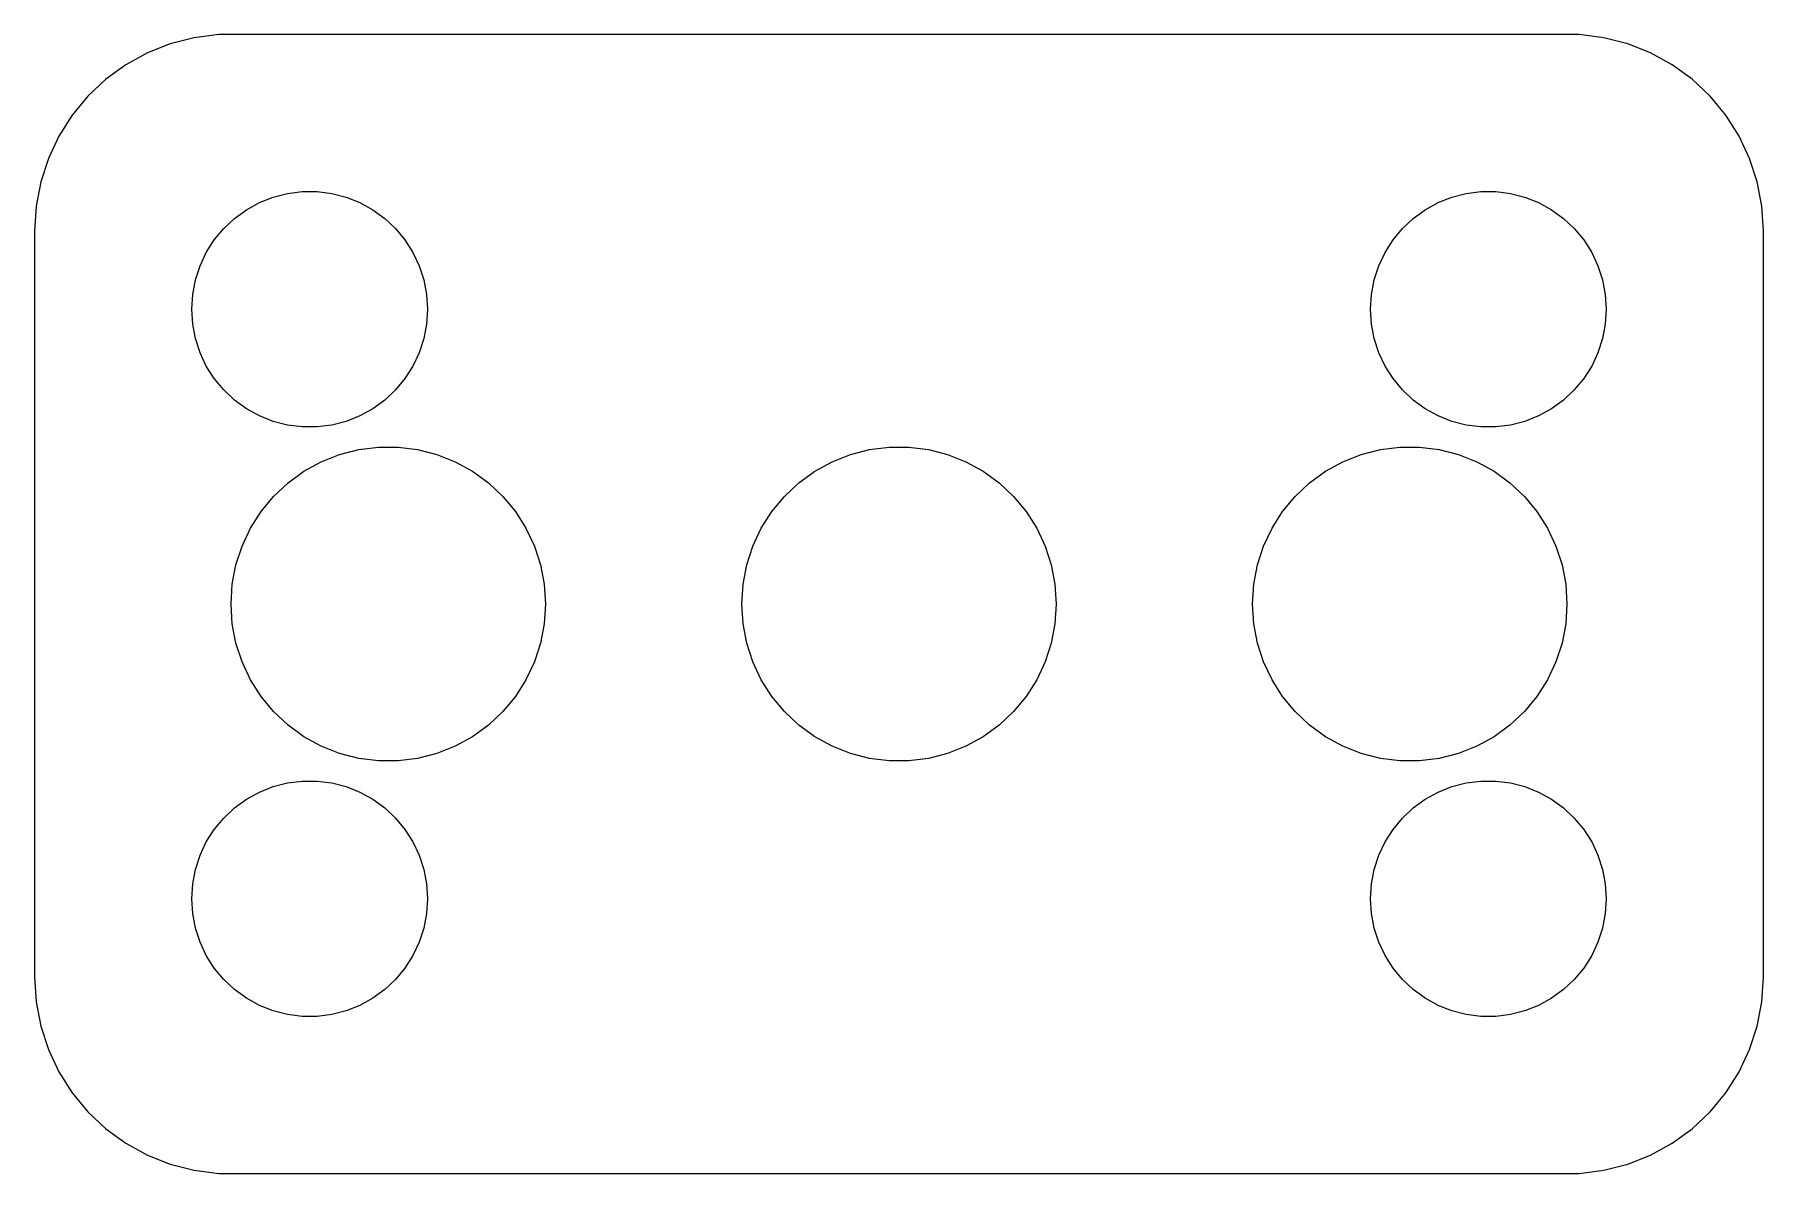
# Model space of a CAD drawing. Header units: metres. Extents: x -22 to 22, y 24.5 to 53.5.
import ezdxf

# ---------------------------------------------------------------- set-up
doc = ezdxf.new("R2010")
doc.units = ezdxf.units.M

msp = doc.modelspace()

# ---------------------------------------------------------------- linework, layer by layer
for p, q in [((-18.5451, 53.2553), (-19.1289, 53.0241)), ((-17.9369, 53.4114), (-18.5451, 53.2553)), ((-17.3139, 53.4901), (-17.9369, 53.4114)), ((17.3139, 53.4901), (-17.3139, 53.4901)), ((17.9369, 53.4114), (17.3139, 53.4901)), ((18.5451, 53.2553), (17.9369, 53.4114)), ((19.1289, 53.0241), (18.5451, 53.2553)), ((-19.1289, 53.0241), (-19.6791, 52.7216)), ((19.6791, 52.7216), (19.1289, 53.0241)), ((-19.6791, 52.7216), (-20.1871, 52.3526)), ((20.1871, 52.3526), (19.6791, 52.7216)), ((-20.6448, 51.9227), (-21.0451, 51.4389)), ((-20.1871, 52.3526), (-20.6448, 51.9227)), ((20.6448, 51.9227), (20.1871, 52.3526)), ((21.0451, 51.4389), (20.6448, 51.9227)), ((-21.0451, 51.4389), (-21.3815, 50.9088)), ((21.3815, 50.9088), (21.0451, 51.4389)), ((-21.3815, 50.9088), (-21.6489, 50.3406)), ((21.6489, 50.3406), (21.3815, 50.9088)), ((-21.6489, 50.3406), (-21.8429, 49.7434)), ((21.8429, 49.7434), (21.6489, 50.3406)), ((-21.8429, 49.7434), (-21.9606, 49.1267)), ((21.9606, 49.1267), (21.8429, 49.7434)), ((-16.2773, 49.2145), (-15.927, 49.3532)), ((-15.927, 49.3532), (-15.5621, 49.4469)), ((-15.5621, 49.4469), (-15.1884, 49.4941)), ((-15.1884, 49.4941), (-14.8116, 49.4941)), ((-14.8116, 49.4941), (-14.4379, 49.4469)), ((-14.4379, 49.4469), (-14.0729, 49.3532)), ((-14.0729, 49.3532), (-13.7227, 49.2145)), ((13.7227, 49.2145), (14.0729, 49.3532)), ((14.0729, 49.3532), (14.4379, 49.4469)), ((14.4379, 49.4469), (14.8116, 49.4941)), ((14.8116, 49.4941), (15.1884, 49.4941)), ((15.1884, 49.4941), (15.5621, 49.4469)), ((15.5621, 49.4469), (15.927, 49.3532)), ((15.927, 49.3532), (16.2773, 49.2145)), ((-21.9606, 49.1267), (-22, 48.5)), ((-16.9123, 48.8115), (-16.6075, 49.033)), ((-16.6075, 49.033), (-16.2773, 49.2145)), ((-13.7227, 49.2145), (-13.3925, 49.033)), ((-13.3925, 49.033), (-13.0877, 48.8115)), ((13.0877, 48.8115), (13.3925, 49.033)), ((13.3925, 49.033), (13.7227, 49.2145)), ((16.2773, 49.2145), (16.6075, 49.033)), ((16.6075, 49.033), (16.9123, 48.8115)), ((22, 48.5), (21.9606, 49.1267)), ((-22, 48.5), (-22, 29.5)), ((-17.427, 48.2634), (-17.1869, 48.5536)), ((-17.1869, 48.5536), (-16.9123, 48.8115)), ((-13.0877, 48.8115), (-12.8131, 48.5536)), ((-12.8131, 48.5536), (-12.5729, 48.2634)), ((12.5729, 48.2634), (12.8131, 48.5536)), ((12.8131, 48.5536), (13.0877, 48.8115)), ((16.9123, 48.8115), (17.1869, 48.5536)), ((17.1869, 48.5536), (17.427, 48.2634)), ((22, 29.5), (22, 48.5)), ((-17.6289, 47.9453), (-17.427, 48.2634)), ((-12.5729, 48.2634), (-12.3711, 47.9453)), ((12.3711, 47.9453), (12.5729, 48.2634)), ((17.427, 48.2634), (17.6289, 47.9453)), ((-17.9057, 47.2461), (-17.7893, 47.6044)), ((-17.7893, 47.6044), (-17.6289, 47.9453)), ((-12.3711, 47.9453), (-12.2107, 47.6044)), ((-12.2107, 47.6044), (-12.0942, 47.2461)), ((12.0942, 47.2461), (12.2107, 47.6044)), ((12.2107, 47.6044), (12.3711, 47.9453)), ((17.6289, 47.9453), (17.7893, 47.6044)), ((17.7893, 47.6044), (17.9057, 47.2461)), ((-17.9763, 46.876), (-17.9057, 47.2461)), ((-12.0942, 47.2461), (-12.0237, 46.876)), ((12.0237, 46.876), (12.0942, 47.2461)), ((17.9057, 47.2461), (17.9763, 46.876)), ((-18, 46.5), (-17.9763, 46.876)), ((-12.0237, 46.876), (-12, 46.5)), ((12, 46.5), (12.0237, 46.876)), ((17.9763, 46.876), (18, 46.5)), ((-17.9763, 46.124), (-18, 46.5)), ((-12, 46.5), (-12.0237, 46.124)), ((12.0237, 46.124), (12, 46.5)), ((18, 46.5), (17.9763, 46.124)), ((-17.9057, 45.7539), (-17.9763, 46.124)), ((-12.0237, 46.124), (-12.0942, 45.7539)), ((12.0942, 45.7539), (12.0237, 46.124)), ((17.9763, 46.124), (17.9057, 45.7539)), ((-17.7893, 45.3956), (-17.9057, 45.7539)), ((-17.6289, 45.0547), (-17.7893, 45.3956)), ((-12.2107, 45.3956), (-12.3711, 45.0547)), ((-12.0942, 45.7539), (-12.2107, 45.3956)), ((12.2107, 45.3956), (12.0942, 45.7539)), ((12.3711, 45.0547), (12.2107, 45.3956)), ((17.7893, 45.3956), (17.6289, 45.0547)), ((17.9057, 45.7539), (17.7893, 45.3956)), ((-17.427, 44.7366), (-17.6289, 45.0547)), ((-12.3711, 45.0547), (-12.5729, 44.7366)), ((12.5729, 44.7366), (12.3711, 45.0547)), ((17.6289, 45.0547), (17.427, 44.7366)), ((-17.1869, 44.4464), (-17.427, 44.7366)), ((-16.9123, 44.1884), (-17.1869, 44.4464)), ((-12.8131, 44.4464), (-13.0877, 44.1884)), ((-12.5729, 44.7366), (-12.8131, 44.4464)), ((12.8131, 44.4464), (12.5729, 44.7366)), ((13.0877, 44.1884), (12.8131, 44.4464)), ((17.1869, 44.4464), (16.9123, 44.1884)), ((17.427, 44.7366), (17.1869, 44.4464)), ((-16.6075, 43.967), (-16.9123, 44.1884)), ((-13.0877, 44.1884), (-13.3925, 43.967)), ((13.3925, 43.967), (13.0877, 44.1884)), ((16.9123, 44.1884), (16.6075, 43.967)), ((-16.2773, 43.7855), (-16.6075, 43.967)), ((-15.927, 43.6468), (-16.2773, 43.7855)), ((-15.5621, 43.5531), (-15.927, 43.6468)), ((-14.0729, 43.6468), (-14.4379, 43.5531)), ((-13.7227, 43.7855), (-14.0729, 43.6468)), ((-13.3925, 43.967), (-13.7227, 43.7855)), ((13.7227, 43.7855), (13.3925, 43.967)), ((14.0729, 43.6468), (13.7227, 43.7855)), ((14.4379, 43.5531), (14.0729, 43.6468)), ((15.927, 43.6468), (15.5621, 43.5531)), ((16.2773, 43.7855), (15.927, 43.6468)), ((16.6075, 43.967), (16.2773, 43.7855)), ((-15.1884, 43.5059), (-15.5621, 43.5531)), ((-14.8116, 43.5059), (-15.1884, 43.5059)), ((-14.4379, 43.5531), (-14.8116, 43.5059)), ((14.8116, 43.5059), (14.4379, 43.5531)), ((15.1884, 43.5059), (14.8116, 43.5059)), ((15.5621, 43.5531), (15.1884, 43.5059)), ((-14.7031, 42.6193), (-14.2361, 42.8042)), ((-14.2361, 42.8042), (-13.7495, 42.9291)), ((-13.7495, 42.9291), (-13.2512, 42.9921)), ((-13.2512, 42.9921), (-12.7488, 42.9921)), ((-12.7488, 42.9921), (-12.2505, 42.9291)), ((-12.2505, 42.9291), (-11.7639, 42.8042)), ((-11.7639, 42.8042), (-11.2969, 42.6193)), ((-1.70311, 42.6193), (-1.23605, 42.8042)), ((-1.23605, 42.8042), (-0.74951, 42.9291)), ((-0.74951, 42.9291), (-0.25116, 42.9921)), ((-0.25116, 42.9921), (0.25116, 42.9921)), ((0.25116, 42.9921), (0.74951, 42.9291)), ((0.74951, 42.9291), (1.23605, 42.8042)), ((1.23605, 42.8042), (1.70311, 42.6193)), ((11.2969, 42.6193), (11.7639, 42.8042)), ((11.7639, 42.8042), (12.2505, 42.9291)), ((12.2505, 42.9291), (12.7488, 42.9921)), ((12.7488, 42.9921), (13.2512, 42.9921)), ((13.2512, 42.9921), (13.7495, 42.9291)), ((13.7495, 42.9291), (14.2361, 42.8042)), ((14.2361, 42.8042), (14.7031, 42.6193)), ((-15.5497, 42.082), (-15.1433, 42.3773)), ((-15.1433, 42.3773), (-14.7031, 42.6193)), ((-11.2969, 42.6193), (-10.8567, 42.3773)), ((-10.8567, 42.3773), (-10.4503, 42.082)), ((-2.54968, 42.082), (-2.1433, 42.3773)), ((-2.1433, 42.3773), (-1.70311, 42.6193)), ((1.70311, 42.6193), (2.1433, 42.3773)), ((2.1433, 42.3773), (2.54968, 42.082)), ((10.4503, 42.082), (10.8567, 42.3773)), ((10.8567, 42.3773), (11.2969, 42.6193)), ((14.7031, 42.6193), (15.1433, 42.3773)), ((15.1433, 42.3773), (15.5497, 42.082)), ((-15.9159, 41.7382), (-15.5497, 42.082)), ((-10.4503, 42.082), (-10.0841, 41.7382)), ((-2.91586, 41.7382), (-2.54968, 42.082)), ((2.54968, 42.082), (2.91586, 41.7382)), ((10.0841, 41.7382), (10.4503, 42.082)), ((15.5497, 42.082), (15.9159, 41.7382)), ((-16.2361, 41.3511), (-15.9159, 41.7382)), ((-10.0841, 41.7382), (-9.76393, 41.3511)), ((-3.23605, 41.3511), (-2.91586, 41.7382)), ((2.91586, 41.7382), (3.23605, 41.3511)), ((9.76393, 41.3511), (10.0841, 41.7382)), ((15.9159, 41.7382), (16.2361, 41.3511)), ((-16.7191, 40.4725), (-16.5052, 40.927)), ((-16.5052, 40.927), (-16.2361, 41.3511)), ((-9.76393, 41.3511), (-9.49477, 40.927)), ((-9.49477, 40.927), (-9.28088, 40.4725)), ((-3.7191, 40.4725), (-3.50522, 40.927)), ((-3.50522, 40.927), (-3.23605, 41.3511)), ((3.23605, 41.3511), (3.50522, 40.927)), ((3.50522, 40.927), (3.7191, 40.4725)), ((9.28088, 40.4725), (9.49477, 40.927)), ((9.49477, 40.927), (9.76393, 41.3511)), ((16.2361, 41.3511), (16.5052, 40.927)), ((16.5052, 40.927), (16.7191, 40.4725)), ((-16.8743, 39.9948), (-16.7191, 40.4725)), ((-9.28088, 40.4725), (-9.12566, 39.9948)), ((-3.87433, 39.9948), (-3.7191, 40.4725)), ((3.7191, 40.4725), (3.87433, 39.9948)), ((9.12566, 39.9948), (9.28088, 40.4725)), ((16.7191, 40.4725), (16.8743, 39.9948)), ((-16.9684, 39.5013), (-16.8743, 39.9948)), ((-9.12566, 39.9948), (-9.03154, 39.5013)), ((-3.96844, 39.5013), (-3.87433, 39.9948)), ((3.87433, 39.9948), (3.96844, 39.5013)), ((9.03154, 39.5013), (9.12566, 39.9948)), ((16.8743, 39.9948), (16.9684, 39.5013)), ((-17, 39), (-16.9684, 39.5013)), ((-9.03154, 39.5013), (-9, 39)), ((-4, 39), (-3.96844, 39.5013)), ((3.96844, 39.5013), (4, 39)), ((9, 39), (9.03154, 39.5013)), ((16.9684, 39.5013), (17, 39)), ((-16.9684, 38.4987), (-17, 39)), ((-9, 39), (-9.03154, 38.4987)), ((-3.96844, 38.4987), (-4, 39)), ((4, 39), (3.96844, 38.4987)), ((9.03154, 38.4987), (9, 39)), ((17, 39), (16.9684, 38.4987)), ((-16.8743, 38.0052), (-16.9684, 38.4987)), ((-9.03154, 38.4987), (-9.12566, 38.0052)), ((-3.87433, 38.0052), (-3.96844, 38.4987)), ((3.96844, 38.4987), (3.87433, 38.0052)), ((9.12566, 38.0052), (9.03154, 38.4987)), ((16.9684, 38.4987), (16.8743, 38.0052)), ((-16.7191, 37.5275), (-16.8743, 38.0052)), ((-9.12566, 38.0052), (-9.28088, 37.5275)), ((-3.7191, 37.5275), (-3.87433, 38.0052)), ((3.87433, 38.0052), (3.7191, 37.5275)), ((9.28088, 37.5275), (9.12566, 38.0052)), ((16.8743, 38.0052), (16.7191, 37.5275)), ((-16.5052, 37.073), (-16.7191, 37.5275)), ((-9.28088, 37.5275), (-9.49477, 37.073)), ((-3.50522, 37.073), (-3.7191, 37.5275)), ((3.7191, 37.5275), (3.50522, 37.073)), ((9.49477, 37.073), (9.28088, 37.5275)), ((16.7191, 37.5275), (16.5052, 37.073)), ((-16.2361, 36.6489), (-16.5052, 37.073)), ((-9.49477, 37.073), (-9.76393, 36.6489)), ((-3.23605, 36.6489), (-3.50522, 37.073)), ((3.50522, 37.073), (3.23605, 36.6489)), ((9.76393, 36.6489), (9.49477, 37.073)), ((16.5052, 37.073), (16.2361, 36.6489)), ((-15.9159, 36.2618), (-16.2361, 36.6489)), ((-9.76393, 36.6489), (-10.0841, 36.2618)), ((-2.91586, 36.2618), (-3.23605, 36.6489)), ((3.23605, 36.6489), (2.91586, 36.2618)), ((10.0841, 36.2618), (9.76393, 36.6489)), ((16.2361, 36.6489), (15.9159, 36.2618)), ((-15.5497, 35.918), (-15.9159, 36.2618)), ((-10.0841, 36.2618), (-10.4503, 35.918)), ((-2.54968, 35.918), (-2.91586, 36.2618)), ((2.91586, 36.2618), (2.54968, 35.918)), ((10.4503, 35.918), (10.0841, 36.2618)), ((15.9159, 36.2618), (15.5497, 35.918)), ((-15.1433, 35.6227), (-15.5497, 35.918)), ((-10.4503, 35.918), (-10.8567, 35.6227)), ((-2.1433, 35.6227), (-2.54968, 35.918)), ((2.54968, 35.918), (2.1433, 35.6227)), ((10.8567, 35.6227), (10.4503, 35.918)), ((15.5497, 35.918), (15.1433, 35.6227)), ((-14.7031, 35.3807), (-15.1433, 35.6227)), ((-14.2361, 35.1958), (-14.7031, 35.3807)), ((-11.2969, 35.3807), (-11.7639, 35.1958)), ((-10.8567, 35.6227), (-11.2969, 35.3807)), ((-1.70311, 35.3807), (-2.1433, 35.6227)), ((-1.23605, 35.1958), (-1.70311, 35.3807)), ((1.70311, 35.3807), (1.23605, 35.1958)), ((2.1433, 35.6227), (1.70311, 35.3807)), ((11.2969, 35.3807), (10.8567, 35.6227)), ((11.7639, 35.1958), (11.2969, 35.3807)), ((14.7031, 35.3807), (14.2361, 35.1958)), ((15.1433, 35.6227), (14.7031, 35.3807)), ((-13.7495, 35.0709), (-14.2361, 35.1958)), ((-13.2512, 35.0079), (-13.7495, 35.0709)), ((-12.7488, 35.0079), (-13.2512, 35.0079)), ((-12.2505, 35.0709), (-12.7488, 35.0079)), ((-11.7639, 35.1958), (-12.2505, 35.0709)), ((-0.74951, 35.0709), (-1.23605, 35.1958)), ((-0.25116, 35.0079), (-0.74951, 35.0709)), ((0.25116, 35.0079), (-0.25116, 35.0079)), ((0.74951, 35.0709), (0.25116, 35.0079)), ((1.23605, 35.1958), (0.74951, 35.0709)), ((12.2505, 35.0709), (11.7639, 35.1958)), ((12.7488, 35.0079), (12.2505, 35.0709)), ((13.2512, 35.0079), (12.7488, 35.0079)), ((13.7495, 35.0709), (13.2512, 35.0079)), ((14.2361, 35.1958), (13.7495, 35.0709)), ((-16.2773, 34.2145), (-15.927, 34.3532)), ((-15.927, 34.3532), (-15.5621, 34.4469)), ((-15.5621, 34.4469), (-15.1884, 34.4941)), ((-15.1884, 34.4941), (-14.8116, 34.4941)), ((-14.8116, 34.4941), (-14.4379, 34.4469)), ((-14.4379, 34.4469), (-14.0729, 34.3532)), ((-14.0729, 34.3532), (-13.7227, 34.2145)), ((13.7227, 34.2145), (14.0729, 34.3532)), ((14.0729, 34.3532), (14.4379, 34.4469)), ((14.4379, 34.4469), (14.8116, 34.4941)), ((14.8116, 34.4941), (15.1884, 34.4941)), ((15.1884, 34.4941), (15.5621, 34.4469)), ((15.5621, 34.4469), (15.927, 34.3532)), ((15.927, 34.3532), (16.2773, 34.2145)), ((-16.9123, 33.8116), (-16.6075, 34.033)), ((-16.6075, 34.033), (-16.2773, 34.2145)), ((-13.7227, 34.2145), (-13.3925, 34.033)), ((-13.3925, 34.033), (-13.0877, 33.8116)), ((13.0877, 33.8116), (13.3925, 34.033)), ((13.3925, 34.033), (13.7227, 34.2145)), ((16.2773, 34.2145), (16.6075, 34.033)), ((16.6075, 34.033), (16.9123, 33.8116)), ((-17.427, 33.2634), (-17.1869, 33.5536)), ((-17.1869, 33.5536), (-16.9123, 33.8116)), ((-13.0877, 33.8116), (-12.8131, 33.5536)), ((-12.8131, 33.5536), (-12.5729, 33.2634)), ((12.5729, 33.2634), (12.8131, 33.5536)), ((12.8131, 33.5536), (13.0877, 33.8116)), ((16.9123, 33.8116), (17.1869, 33.5536)), ((17.1869, 33.5536), (17.427, 33.2634)), ((-17.6289, 32.9453), (-17.427, 33.2634)), ((-12.5729, 33.2634), (-12.3711, 32.9453)), ((12.3711, 32.9453), (12.5729, 33.2634)), ((17.427, 33.2634), (17.6289, 32.9453)), ((-17.9057, 32.2461), (-17.7893, 32.6044)), ((-17.7893, 32.6044), (-17.6289, 32.9453)), ((-12.3711, 32.9453), (-12.2107, 32.6044)), ((-12.2107, 32.6044), (-12.0942, 32.2461)), ((12.0942, 32.2461), (12.2107, 32.6044)), ((12.2107, 32.6044), (12.3711, 32.9453)), ((17.6289, 32.9453), (17.7893, 32.6044)), ((17.7893, 32.6044), (17.9057, 32.2461)), ((-17.9763, 31.876), (-17.9057, 32.2461)), ((-12.0942, 32.2461), (-12.0237, 31.876)), ((12.0237, 31.876), (12.0942, 32.2461)), ((17.9057, 32.2461), (17.9763, 31.876)), ((-18, 31.5), (-17.9763, 31.876)), ((-12.0237, 31.876), (-12, 31.5)), ((12, 31.5), (12.0237, 31.876)), ((17.9763, 31.876), (18, 31.5)), ((-17.9763, 31.124), (-18, 31.5)), ((-12, 31.5), (-12.0237, 31.124)), ((12.0237, 31.124), (12, 31.5)), ((18, 31.5), (17.9763, 31.124)), ((-17.9057, 30.7539), (-17.9763, 31.124)), ((-12.0237, 31.124), (-12.0942, 30.7539)), ((12.0942, 30.7539), (12.0237, 31.124)), ((17.9763, 31.124), (17.9057, 30.7539)), ((-17.7893, 30.3956), (-17.9057, 30.7539)), ((-17.6289, 30.0547), (-17.7893, 30.3956)), ((-12.2107, 30.3956), (-12.3711, 30.0547)), ((-12.0942, 30.7539), (-12.2107, 30.3956)), ((12.2107, 30.3956), (12.0942, 30.7539)), ((12.3711, 30.0547), (12.2107, 30.3956)), ((17.7893, 30.3956), (17.6289, 30.0547)), ((17.9057, 30.7539), (17.7893, 30.3956)), ((-17.427, 29.7366), (-17.6289, 30.0547)), ((-12.3711, 30.0547), (-12.5729, 29.7366)), ((12.5729, 29.7366), (12.3711, 30.0547)), ((17.6289, 30.0547), (17.427, 29.7366)), ((-22, 29.5), (-21.9606, 28.8733)), ((-17.1869, 29.4464), (-17.427, 29.7366)), ((-12.5729, 29.7366), (-12.8131, 29.4464)), ((12.8131, 29.4464), (12.5729, 29.7366)), ((17.427, 29.7366), (17.1869, 29.4464)), ((21.9606, 28.8733), (22, 29.5)), ((-16.9123, 29.1885), (-17.1869, 29.4464)), ((-16.6075, 28.967), (-16.9123, 29.1885)), ((-13.0877, 29.1885), (-13.3925, 28.967)), ((-12.8131, 29.4464), (-13.0877, 29.1885)), ((13.0877, 29.1885), (12.8131, 29.4464)), ((13.3925, 28.967), (13.0877, 29.1885)), ((16.9123, 29.1885), (16.6075, 28.967)), ((17.1869, 29.4464), (16.9123, 29.1885)), ((-21.9606, 28.8733), (-21.8429, 28.2566)), ((-16.2773, 28.7855), (-16.6075, 28.967)), ((-15.927, 28.6468), (-16.2773, 28.7855)), ((-15.5621, 28.5531), (-15.927, 28.6468)), ((-14.0729, 28.6468), (-14.4379, 28.5531)), ((-13.7227, 28.7855), (-14.0729, 28.6468)), ((-13.3925, 28.967), (-13.7227, 28.7855)), ((13.7227, 28.7855), (13.3925, 28.967)), ((14.0729, 28.6468), (13.7227, 28.7855)), ((14.4379, 28.5531), (14.0729, 28.6468)), ((15.927, 28.6468), (15.5621, 28.5531)), ((16.2773, 28.7855), (15.927, 28.6468)), ((16.6075, 28.967), (16.2773, 28.7855)), ((21.8429, 28.2566), (21.9606, 28.8733)), ((-21.8429, 28.2566), (-21.6489, 27.6594)), ((-15.1884, 28.5059), (-15.5621, 28.5531)), ((-14.8116, 28.5059), (-15.1884, 28.5059)), ((-14.4379, 28.5531), (-14.8116, 28.5059)), ((14.8116, 28.5059), (14.4379, 28.5531)), ((15.1884, 28.5059), (14.8116, 28.5059)), ((15.5621, 28.5531), (15.1884, 28.5059)), ((21.6489, 27.6594), (21.8429, 28.2566)), ((-21.6489, 27.6594), (-21.3815, 27.0912)), ((21.3815, 27.0912), (21.6489, 27.6594)), ((-21.3815, 27.0912), (-21.0451, 26.5611)), ((21.0451, 26.5611), (21.3815, 27.0912)), ((-21.0451, 26.5611), (-20.6448, 26.0773)), ((20.6448, 26.0773), (21.0451, 26.5611)), ((-20.6448, 26.0773), (-20.1871, 25.6474)), ((20.1871, 25.6474), (20.6448, 26.0773)), ((-20.1871, 25.6474), (-19.6791, 25.2784)), ((19.6791, 25.2784), (20.1871, 25.6474)), ((-19.6791, 25.2784), (-19.1289, 24.9759)), ((19.1289, 24.9759), (19.6791, 25.2784)), ((-19.1289, 24.9759), (-18.5451, 24.7447)), ((-18.5451, 24.7447), (-17.9369, 24.5886)), ((17.9369, 24.5886), (18.5451, 24.7447)), ((18.5451, 24.7447), (19.1289, 24.9759)), ((-17.9369, 24.5886), (-17.3139, 24.5099)), ((-17.3139, 24.5099), (17.3139, 24.5099)), ((17.3139, 24.5099), (17.9369, 24.5886))]:
    msp.add_line(p, q)

doc.saveas('drawing.dxf')
